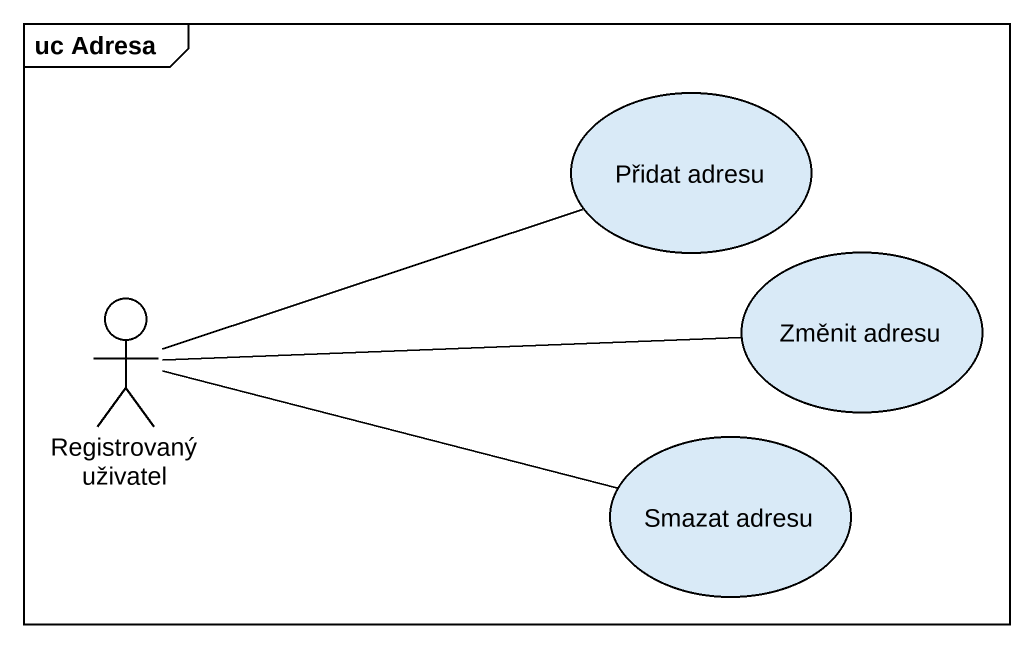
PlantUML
@startuml
mainframe uc Adresa
usecase "Přidat adresu" as Přidat_adresu
usecase "Změnit adresu" as Změnit_adresu
actor "Registrovaný uživatel" as Registrovaný_uživatel
usecase "Smazat adresu" as Smazat_adresu
Registrovaný_uživatel -right- Přidat_adresu
Registrovaný_uživatel -right- Změnit_adresu
Registrovaný_uživatel -right- Smazat_adresu
@enduml
